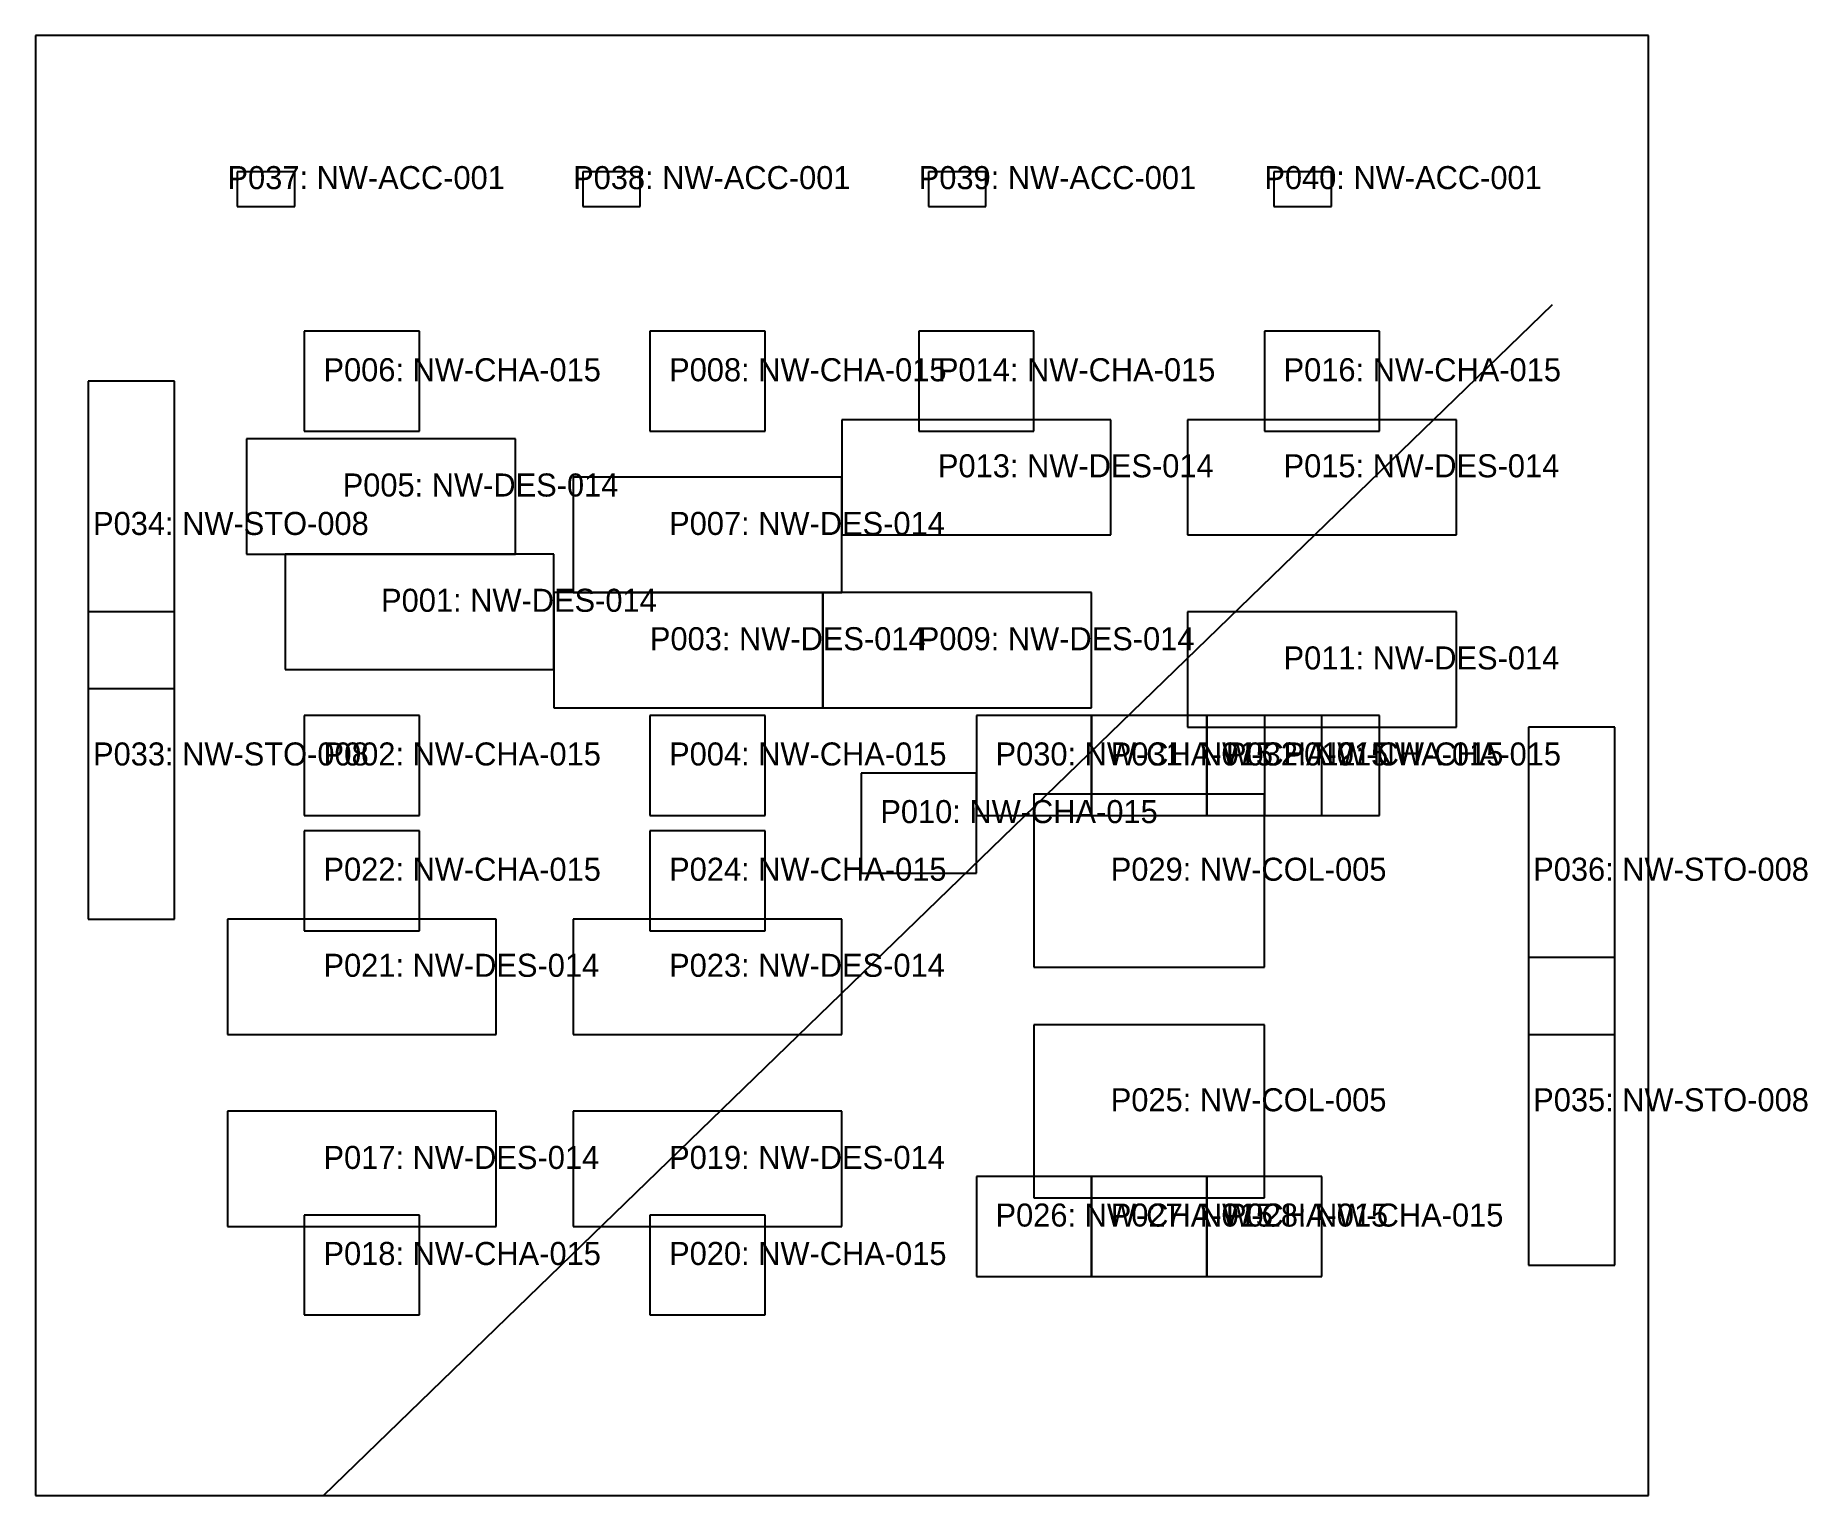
# Model space of a CAD drawing. Extents: x 0 to 9229, y 0 to 7600.
import ezdxf

# ---------------------------------------------------------------- set-up
doc = ezdxf.new("R2010")
doc.units = 0
for name, color, linetype in [('EGRESS', 6, 'Continuous'), ('FURNITURE', 3, 'CONTINUOUS'), ('LABELS', 7, 'CONTINUOUS'), ('ROOM_BOUNDARY', 4, 'CONTINUOUS')]:
    doc.layers.add(name, color=color, linetype=linetype)

msp = doc.modelspace()

# ---------------------------------------------------------------- linework, layer by layer
at = {"layer": 'EGRESS'}
msp.add_line((1500, 0), (7900, 6200), dxfattribs=at)
at = {"layer": 'FURNITURE'}
for p, q in [((1350, 6890), (1050, 6890)), ((1050, 6890), (1050, 6710)), ((1350, 6710), (1350, 6890)), ((3150, 6890), (2850, 6890)), ((2850, 6890), (2850, 6710)), ((3150, 6710), (3150, 6890)), ((4950, 6890), (4650, 6890)), ((4650, 6890), (4650, 6710)), ((4950, 6710), (4950, 6890)), ((6750, 6890), (6450, 6890)), ((6450, 6890), (6450, 6710)), ((6750, 6710), (6750, 6890)), ((1050, 6710), (1350, 6710)), ((2850, 6710), (3150, 6710)), ((4650, 6710), (4950, 6710)), ((6450, 6710), (6750, 6710)), ((2000, 6060), (1400, 6060)), ((1400, 6060), (1400, 5540)), ((2000, 5540), (2000, 6060)), ((3800, 6060), (3200, 6060)), ((3200, 6060), (3200, 5540)), ((3800, 5540), (3800, 6060)), ((5200, 6060), (4600, 6060)), ((4600, 6060), (4600, 5540)), ((5200, 5540), (5200, 6060)), ((7000, 6060), (6400, 6060)), ((6400, 6060), (6400, 5540)), ((7000, 5540), (7000, 6060)), ((725, 5800), (275, 5800)), ((275, 5800), (275, 4200)), ((725, 4200), (725, 5800)), ((1400, 5540), (2000, 5540)), ((3200, 5540), (3800, 5540)), ((5600, 5600), (4200, 5600)), ((4200, 5600), (4200, 5000)), ((4600, 5540), (5200, 5540)), ((5600, 5000), (5600, 5600)), ((7400, 5600), (6000, 5600)), ((6000, 5600), (6000, 5000)), ((6400, 5540), (7000, 5540)), ((7400, 5000), (7400, 5600)), ((2500, 5500), (1100, 5500)), ((1100, 5500), (1100, 4900)), ((2500, 4900), (2500, 5500)), ((4200, 5300), (2800, 5300)), ((2800, 5300), (2800, 4700)), ((4200, 4700), (4200, 5300)), ((4200, 5000), (5600, 5000)), ((6000, 5000), (7400, 5000)), ((1100, 4900), (2500, 4900)), ((2700, 4900), (1300, 4900)), ((1300, 4900), (1300, 4300)), ((2700, 4300), (2700, 4900)), ((4100, 4700), (2700, 4700)), ((2700, 4700), (2700, 4100)), ((2800, 4700), (4200, 4700)), ((4100, 4100), (4100, 4700)), ((5500, 4700), (4100, 4700)), ((4100, 4700), (4100, 4100)), ((5500, 4100), (5500, 4700)), ((725, 4600), (275, 4600)), ((275, 4600), (275, 3000)), ((725, 3000), (725, 4600)), ((7400, 4600), (6000, 4600)), ((6000, 4600), (6000, 4000)), ((7400, 4000), (7400, 4600)), ((1300, 4300), (2700, 4300)), ((275, 4200), (725, 4200)), ((2700, 4100), (4100, 4100)), ((4100, 4100), (5500, 4100)), ((2000, 4060), (1400, 4060)), ((1400, 4060), (1400, 3540)), ((2000, 3540), (2000, 4060)), ((3800, 4060), (3200, 4060)), ((3200, 4060), (3200, 3540)), ((3800, 3540), (3800, 4060)), ((5500, 4060), (4900, 4060)), ((4900, 4060), (4900, 3540)), ((5500, 3540), (5500, 4060)), ((6100, 4060), (5500, 4060)), ((5500, 4060), (5500, 3540)), ((6000, 4000), (7400, 4000)), ((6100, 3540), (6100, 4060)), ((6700, 4060), (6100, 4060)), ((6100, 4060), (6100, 3540)), ((7000, 4060), (6400, 4060)), ((6400, 4060), (6400, 3540)), ((6700, 3540), (6700, 4060)), ((7000, 3540), (7000, 4060)), ((8225, 4000), (7775, 4000)), ((7775, 4000), (7775, 2400)), ((8225, 2400), (8225, 4000)), ((4900, 3760), (4300, 3760)), ((4300, 3760), (4300, 3240)), ((4900, 3240), (4900, 3760)), ((6400, 3650), (5200, 3650)), ((5200, 3650), (5200, 2750)), ((6400, 2750), (6400, 3650)), ((1400, 3540), (2000, 3540)), ((3200, 3540), (3800, 3540)), ((4900, 3540), (5500, 3540)), ((5500, 3540), (6100, 3540)), ((6100, 3540), (6700, 3540)), ((6400, 3540), (7000, 3540)), ((2000, 3460), (1400, 3460)), ((1400, 3460), (1400, 2940)), ((2000, 2940), (2000, 3460)), ((3800, 3460), (3200, 3460)), ((3200, 3460), (3200, 2940)), ((3800, 2940), (3800, 3460)), ((4300, 3240), (4900, 3240)), ((275, 3000), (725, 3000)), ((2400, 3000), (1000, 3000)), ((1000, 3000), (1000, 2400)), ((2400, 2400), (2400, 3000)), ((4200, 3000), (2800, 3000)), ((2800, 3000), (2800, 2400)), ((4200, 2400), (4200, 3000)), ((1400, 2940), (2000, 2940)), ((3200, 2940), (3800, 2940)), ((8225, 2800), (7775, 2800)), ((7775, 2800), (7775, 1200)), ((8225, 1200), (8225, 2800)), ((5200, 2750), (6400, 2750)), ((1000, 2400), (2400, 2400)), ((2800, 2400), (4200, 2400)), ((6400, 2450), (5200, 2450)), ((5200, 2450), (5200, 1550)), ((6400, 1550), (6400, 2450)), ((7775, 2400), (8225, 2400)), ((2400, 2000), (1000, 2000)), ((1000, 2000), (1000, 1400)), ((2400, 1400), (2400, 2000)), ((4200, 2000), (2800, 2000)), ((2800, 2000), (2800, 1400)), ((4200, 1400), (4200, 2000)), ((5500, 1660), (4900, 1660)), ((4900, 1660), (4900, 1140)), ((5500, 1140), (5500, 1660)), ((6100, 1660), (5500, 1660)), ((5500, 1660), (5500, 1140)), ((6100, 1140), (6100, 1660)), ((6700, 1660), (6100, 1660)), ((6100, 1660), (6100, 1140)), ((6700, 1140), (6700, 1660)), ((5200, 1550), (6400, 1550)), ((1000, 1400), (2400, 1400)), ((2000, 1460), (1400, 1460)), ((1400, 1460), (1400, 940)), ((2000, 940), (2000, 1460)), ((2800, 1400), (4200, 1400)), ((3800, 1460), (3200, 1460)), ((3200, 1460), (3200, 940)), ((3800, 940), (3800, 1460)), ((7775, 1200), (8225, 1200)), ((4900, 1140), (5500, 1140)), ((5500, 1140), (6100, 1140)), ((6100, 1140), (6700, 1140)), ((1400, 940), (2000, 940)), ((3200, 940), (3800, 940))]:
    msp.add_line(p, q, dxfattribs=at)
at = {"layer": 'ROOM_BOUNDARY'}
for p, q in [((8400, 7600), (0, 7600)), ((0, 7600), (0, 0)), ((8400, 0), (8400, 7600)), ((0, 0), (8400, 0))]:
    msp.add_line(p, q, dxfattribs=at)

# ---------------------------------------------------------------- texts
at = {"layer": 'LABELS'}
for s, p in [('P037: NW-ACC-001', (1000, 6800)), ('P038: NW-ACC-001', (2800, 6800)), ('P039: NW-ACC-001', (4600, 6800)), ('P040: NW-ACC-001', (6400, 6800)), ('P006: NW-CHA-015', (1500, 5800)), ('P008: NW-CHA-015', (3300, 5800)), ('P014: NW-CHA-015', (4700, 5800)), ('P016: NW-CHA-015', (6500, 5800)), ('P013: NW-DES-014', (4700, 5300)), ('P015: NW-DES-014', (6500, 5300)), ('P005: NW-DES-014', (1600, 5200)), ('P034: NW-STO-008', (300, 5000)), ('P007: NW-DES-014', (3300, 5000)), ('P001: NW-DES-014', (1800, 4600)), ('P003: NW-DES-014', (3200, 4400)), ('P009: NW-DES-014', (4600, 4400)), ('P011: NW-DES-014', (6500, 4300)), ('P033: NW-STO-008', (300, 3800)), ('P002: NW-CHA-015', (1500, 3800)), ('P004: NW-CHA-015', (3300, 3800)), ('P030: NW-CHA-015', (5000, 3800)), ('P031: NW-CHA-015', (5600, 3800)), ('P032: NW-CHA-015', (6200, 3800)), ('P012: NW-CHA-015', (6500, 3800)), ('P010: NW-CHA-015', (4400, 3500)), ('P022: NW-CHA-015', (1500, 3200)), ('P024: NW-CHA-015', (3300, 3200)), ('P029: NW-COL-005', (5600, 3200)), ('P036: NW-STO-008', (7800, 3200)), ('P021: NW-DES-014', (1500, 2700)), ('P023: NW-DES-014', (3300, 2700)), ('P025: NW-COL-005', (5600, 2000)), ('P035: NW-STO-008', (7800, 2000)), ('P017: NW-DES-014', (1500, 1700)), ('P019: NW-DES-014', (3300, 1700)), ('P026: NW-CHA-015', (5000, 1400)), ('P027: NW-CHA-015', (5600, 1400)), ('P028: NW-CHA-015', (6200, 1400)), ('P018: NW-CHA-015', (1500, 1200)), ('P020: NW-CHA-015', (3300, 1200))]:
    msp.add_text(s, height=120, dxfattribs=at).set_placement(p)

doc.saveas('drawing.dxf')
